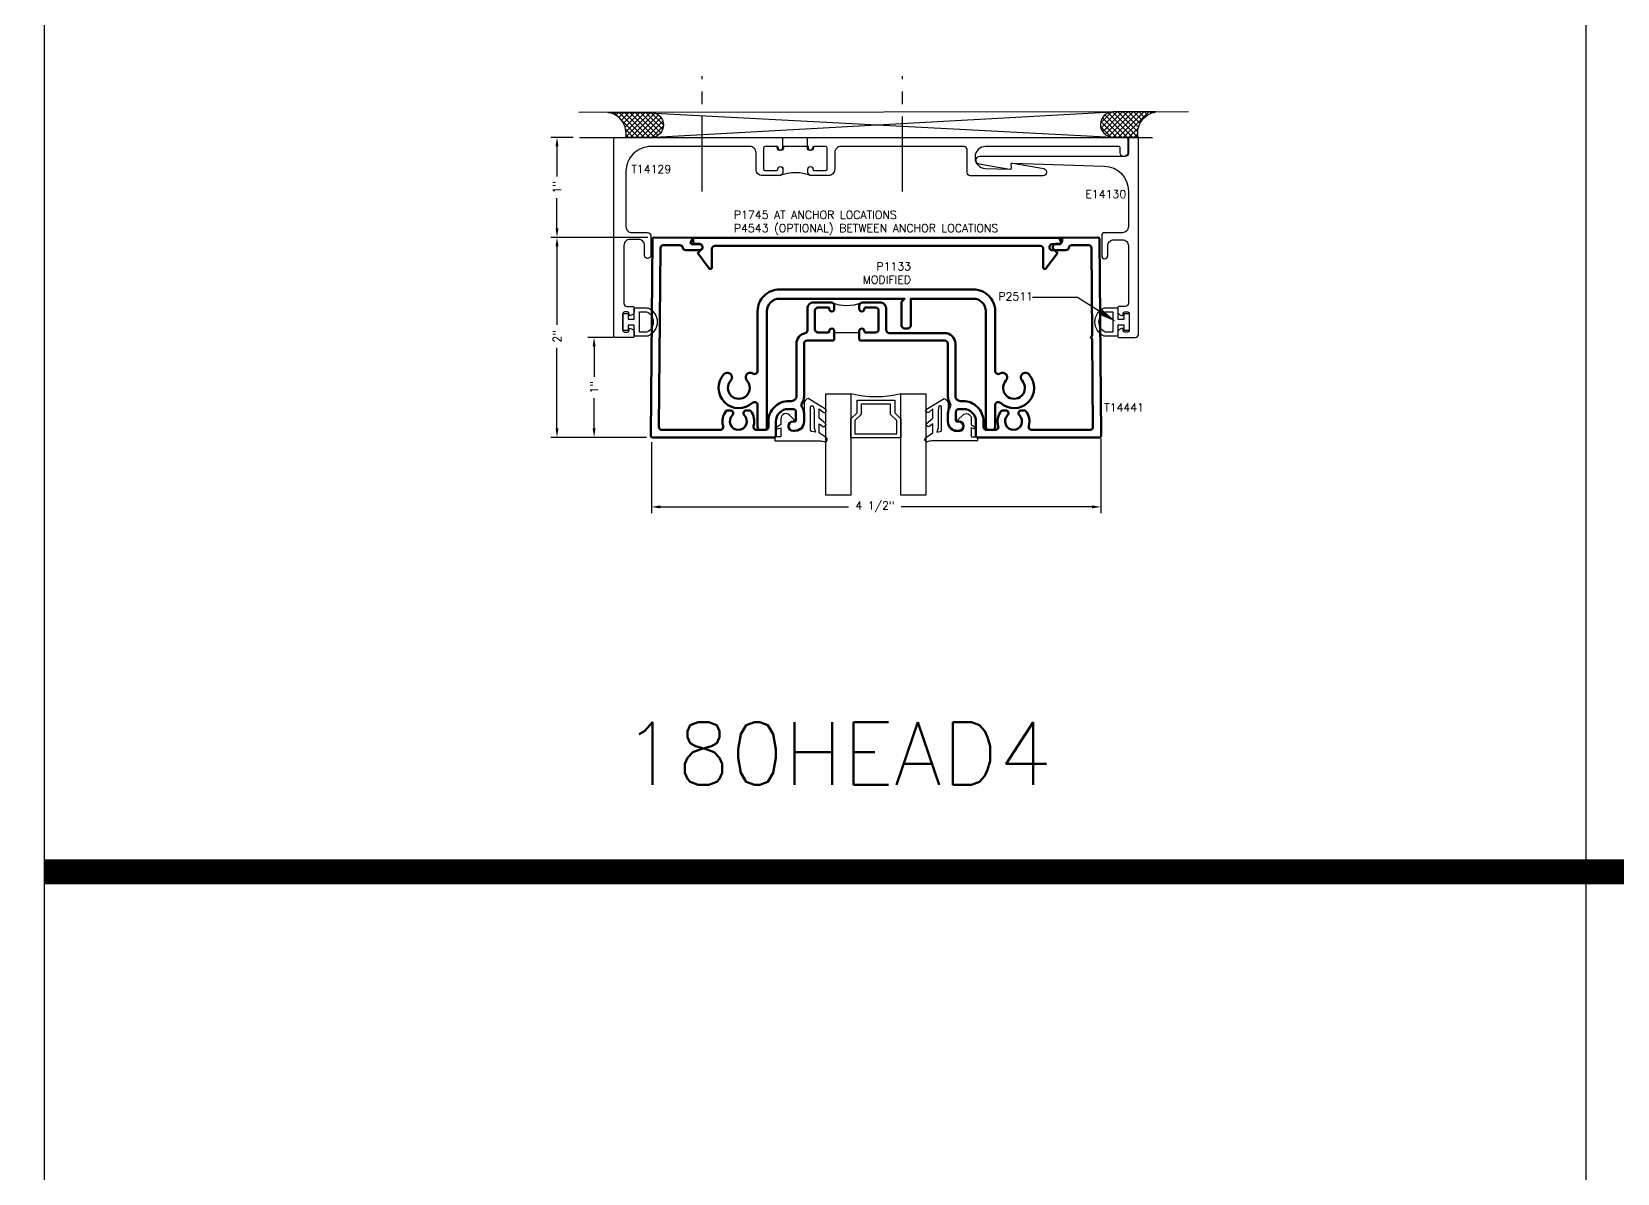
# Model space of a CAD drawing. Extents: x 0 to 139, y -15 to 75.
# Drawn here: x 0.12 to 15.97, y 41.87 to 53.28 of the extents above; entities that cross this region are included whole.
import ezdxf
from ezdxf import colors
from ezdxf.entities.mleader import LeaderData, LeaderLine
from ezdxf.math import Vec2, Vec3

# ---------------------------------------------------------------- set-up
doc = ezdxf.new("R2010")
doc.units = 0
doc.header["$MEASUREMENT"] = 0
doc.header["$PDMODE"] = 3
doc.linetypes.add('CENTER2', pattern=[1.125, 0.75, -0.125, 0.125, -0.125])
doc.layers.get('DEFPOINTS').update_dxf_attribs({"linetype": 'CONTINUOUS'})
for name, color, linetype in [('R-ANNO-DIMS', 3, 'CONTINUOUS'), ('R-ANNO-TEXT', 6, 'CONTINUOUS'), ('R-Det1', 4, 'CONTINUOUS'), ('R-Det2', 2, 'CONTINUOUS'), ('R-DET3', 5, 'CONTINUOUS'), ('R-OTLN', 1, 'CONTINUOUS'), ('R-PAT1', 5, 'CONTINUOUS'), ('TITLE', 7, 'CONTINUOUS')]:
    doc.layers.add(name, color=color, linetype=linetype)
doc.styles.get("Standard").update_dxf_attribs({"font": 'simplex'})
doc.dimstyles.new('1X', dxfattribs={"dimtxt": 0.08, "dimasz": 0.09, "dimexe": 0.0625, "dimexo": 0.0625, "dimgap": 0.062, "dimtad": 0, "dimdec": 5, "dimzin": 4, "dimdsep": 46, "dimlunit": 5, "dimtxsty": 'Standard', "dimcen": 0, "dimclrd": 256, "dimclre": 256, "dimclrt": 256, "dimadec": 0, "dimazin": 1, "dimtfac": 1, "dimtdec": 5, "dimtofl": 0, "dimtmove": 0, "dimatfit": 3, "dimfxl": 0, "dimfrac": 2, "dimtolj": 1, "dimtzin": 4, "dimarcsym": 0})

# ---------------------------------------------------------------- blocks, each defined once
blk = doc.blocks.new('*D165')
at = {"layer": 'DEFPOINTS', "color": 0}
for p in [(6.318, 49.239), (10.811, 49.275), (10.811, 48.529)]:
    blk.add_point(p, dxfattribs=at)
at = {"layer": 'R-ANNO-DIMS', "lineweight": -2}
for p, q in [((6.318, 49.176), (6.318, 48.467)), ((10.811, 49.212), (10.811, 48.467)), ((6.408, 48.529), (8.29, 48.529)), ((10.721, 48.529), (8.814, 48.529))]:
    blk.add_line(p, q, dxfattribs=at)
at = {"layer": 'R-ANNO-DIMS'}
for points in [[(6.408, 48.544), (6.408, 48.514), (6.318, 48.529)], [(10.721, 48.544), (10.721, 48.514), (10.811, 48.529)]]:
    blk.add_solid(points, dxfattribs=at)
at = {"layer": 'R-ANNO-DIMS', "insert": (8.552, 48.529), "char_height": 0.08, "attachment_point": 5}
blk.add_mtext('\\A1;4 1/2"', dxfattribs=at)
blk = doc.blocks.new('*D166')
at = {"layer": 'DEFPOINTS', "color": 0}
for p in [(5.375, 51.223), (6.345, 51.223), (6.333, 49.224)]:
    blk.add_point(p, dxfattribs=at)
at = {"layer": 'R-ANNO-DIMS', "lineweight": -2}
for p, q in [((6.282, 51.223), (5.313, 51.223)), ((5.375, 51.133), (5.375, 50.349)), ((5.375, 49.314), (5.375, 50.119)), ((6.27, 49.224), (5.313, 49.224))]:
    blk.add_line(p, q, dxfattribs=at)
at = {"layer": 'R-ANNO-DIMS'}
for points in [[(5.36, 51.133), (5.39, 51.133), (5.375, 51.223)], [(5.36, 49.314), (5.39, 49.314), (5.375, 49.224)]]:
    blk.add_solid(points, dxfattribs=at)
at = {"layer": 'R-ANNO-DIMS', "insert": (5.375, 50.234), "char_height": 0.08, "attachment_point": 5, "rotation": 90}
blk.add_mtext('\\A1;2"', dxfattribs=at)
blk = doc.blocks.new('*D167')
at = {"layer": 'DEFPOINTS', "color": 0}
for p in [(6.001, 50.224), (5.746, 49.224), (6.333, 49.224)]:
    blk.add_point(p, dxfattribs=at)
at = {"layer": 'R-ANNO-DIMS', "lineweight": -2}
for p, q in [((5.939, 50.224), (5.684, 50.224)), ((5.746, 50.134), (5.746, 49.831)), ((5.746, 49.314), (5.746, 49.616)), ((6.27, 49.224), (5.684, 49.224))]:
    blk.add_line(p, q, dxfattribs=at)
at = {"layer": 'R-ANNO-DIMS'}
for points in [[(5.731, 50.134), (5.761, 50.134), (5.746, 50.224)], [(5.731, 49.314), (5.761, 49.314), (5.746, 49.224)]]:
    blk.add_solid(points, dxfattribs=at)
at = {"layer": 'R-ANNO-DIMS', "insert": (5.746, 49.724), "char_height": 0.08, "attachment_point": 5, "rotation": 90}
blk.add_mtext('\\A1;1"', dxfattribs=at)
blk = doc.blocks.new('*D168')
at = {"layer": 'DEFPOINTS', "color": 0}
for p in [(5.375, 52.223), (5.6, 52.223), (6.345, 51.223)]:
    blk.add_point(p, dxfattribs=at)
at = {"layer": 'R-ANNO-DIMS', "lineweight": -2}
for p, q in [((5.537, 52.223), (5.313, 52.223)), ((5.375, 52.133), (5.375, 51.831)), ((5.375, 51.313), (5.375, 51.616)), ((6.282, 51.223), (5.313, 51.223))]:
    blk.add_line(p, q, dxfattribs=at)
at = {"layer": 'R-ANNO-DIMS'}
for points in [[(5.36, 52.133), (5.39, 52.133), (5.375, 52.223)], [(5.36, 51.313), (5.39, 51.313), (5.375, 51.223)]]:
    blk.add_solid(points, dxfattribs=at)
at = {"layer": 'R-ANNO-DIMS', "insert": (5.375, 51.723), "char_height": 0.08, "attachment_point": 5, "rotation": 90}
blk.add_mtext('\\A1;1"', dxfattribs=at)
blk = doc.blocks.new('P2728 gasket')
at = {"layer": 'R-Det2'}
blk.add_lwpolyline([(86.461, 33.362), (86.567, 33.537, 0.301952), (86.52, 33.577), (86.32, 33.577, -0.414214), (86.24, 33.657), (86.24, 33.695, -0.388879), (86.276, 33.735), (86.292, 33.736, -0.440011), (86.336, 33.696), (86.336, 33.682, 0.668179), (86.353, 33.675), (86.401, 33.724, 0.668179), (86.366, 33.809), (86.307, 33.809), (86.279, 33.849, 0.836323), (86.264, 33.842), (86.273, 33.809), (86.189, 33.809, -0.414214), (86.183, 33.815), (86.183, 33.865, 0.414214), (86.177, 33.871), (86.149, 33.871, 0.414214), (86.143, 33.865), (86.143, 33.427, -0.083245), (86.135, 33.378), (86.135, 33.378)], format="xyb", dxfattribs=at)
at = {"layer": 'R-Det2', "lineweight": 25}
blk.add_lwpolyline([(86.235, 33.499, -0.372312), (86.249, 33.512), (86.48, 33.512, -0.668179), (86.49, 33.486), (86.448, 33.478), (86.274, 33.478), (86.23, 33.465)], format="xyb", close=True, dxfattribs=at)
at = {"layer": 'R-Det2'}
for points in [[(86.174, 33.352), (86.223, 33.426), (86.314, 33.426), (86.283, 33.384)], [(86.313, 33.359), (86.371, 33.426), (86.462, 33.426), (86.431, 33.388)]]:
    blk.add_lwpolyline(points, dxfattribs=at)
at = {"layer": 'R-Det2', "ltscale": 0.1}
for centre, radius, start, end in [((86.157, 33.369), 0.0237, 157.7655, 314.5007), ((86.313, 33.388), 0.0297, 188.4603, 270), ((86.446, 33.375), 0.0199, 139.7022, 319.7022)]:
    blk.add_arc(centre, radius, start, end, dxfattribs=at)

msp = doc.modelspace()

# ---------------------------------------------------------------- hatches: boundary and pattern name
at = {"layer": 'R-PAT1'}
h = msp.add_hatch(dxfattribs=at)
h.set_pattern_fill('ANSI37', color=256, scale=0.3, style=0)
h.set_pattern_definition([(45, (4.004256, 46.13908), (-0.0265165, 0.0265165), []), (135, (4.004256, 46.13908), (-0.0265165, -0.0265165), [])])
edge = h.paths.add_edge_path()
edge.add_line((5.8846607, 52.4732967), (6.3133041, 52.4732966))
edge.add_arc((6.3133041, 52.3475209), 0.1257757, -87.46272372, 89.9999926, ccw=False)
edge.add_line((6.3188721, 52.2218685), (6.0626816, 52.2234335))
edge.add_arc((5.8521838, 52.2618085), 0.2139673, 349.66809908, 441.2696477)
h = msp.add_hatch(dxfattribs=at)
h.set_pattern_fill('ANSI37', color=256, scale=0.3, style=0)
h.set_pattern_definition([(45, (4.639293, 46.14408), (-0.0265165, 0.0265165), []), (135, (4.639293, 46.14408), (-0.0265165, -0.0265165), [])])
edge = h.paths.add_edge_path()
edge.add_line((11.3607391, 52.4782967), (10.9320957, 52.4782966))
edge.add_arc((10.9320958, 52.3525209), 0.1257757, 90.0000074, 267.46272372)
edge.add_line((10.9265277, 52.2268685), (11.1827182, 52.2284335))
edge.add_arc((11.393216, 52.2668085), 0.2139673, 98.7303523, 190.33190092, ccw=False)

# ---------------------------------------------------------------- linework, layer by layer
at = {"layer": 'R-Det1', "color": 5}
msp.add_line((11.6849087, 52.4782967), (5.5938722, 52.4732967), dxfattribs=at)
at = {"layer": 'R-Det1'}
for points in [[(7.6274207, 52.1172642, -0.4120056355), (7.6024207, 52.0922642, -0.408), (7.5774207, 52.1172642, 0.4133333333), (7.5624207, 52.1322642), (7.4544207, 52.1322642, 0.4133333333), (7.4394207, 52.1172642), (7.4394207, 51.9072642, 0.4133333333), (7.4544207, 51.8922642), (7.5674207, 51.8922642, 0.4133333333), (7.5824207, 51.9072642, -0.4120056355), (7.6074207, 51.9322642, -0.416), (7.6324207, 51.9072642), (7.6324207, 51.8732642, -0.4142135624), (7.6014207, 51.8422642), (7.4264207, 51.8422642, -0.4142135624), (7.3644207, 51.9042642), (7.3644207, 52.0702642, 0.4142135624), (7.3024207, 52.1322642), (6.834577, 52.1322642), (6.824577, 52.1422642), (6.814577, 52.1322642), (6.3141162, 52.1322642, 0.4142135624), (6.0641162, 51.8822642), (6.0641162, 51.3323396, 0.4142135624), (6.1241162, 51.2723396), (6.2801807, 51.2723396, -0.4142135624), (6.3111807, 51.2413396), (6.3111807, 51.0423396, -1), (6.2511807, 51.0423396), (6.2511807, 51.1423396, 0.4142135624), (6.1911807, 51.2023396), (6.1041162, 51.2023396, 0.4142135624), (6.0441162, 51.1423396), (6.0441162, 50.5642642, 0.4142135624), (6.0751162, 50.5332642), (6.1326807, 50.5332642, -0.4142135624), (6.1476807, 50.5182642), (6.1476807, 50.4808638, -0.2679491924), (6.1321807, 50.454017), (6.1106807, 50.441604, -0.5773502692), (6.0956807, 50.4502642), (6.0956807, 50.4637358, 0.4142135624), (6.0806807, 50.4787358), (6.0486807, 50.4787358, 0.4144013269), (6.0336807, 50.4637261), (6.0336807, 50.2918023, 0.4144013269), (6.0486807, 50.2767927), (6.0806807, 50.2767927, 0.4142135624), (6.0956807, 50.2917927), (6.0956807, 50.3052642, -0.5773502692), (6.1106807, 50.3139245), (6.1321807, 50.3015114, -0.2679491924), (6.1476807, 50.2746646), (6.1476807, 50.2372642, -0.4142135624), (6.1326807, 50.2222642), (5.9591162, 50.2222642, -0.4142135624), (5.9441162, 50.2372642), (5.9441162, 52.2072642, -0.4142135624), (5.9591162, 52.2222642), (7.6174207, 52.2222642), (7.6274207, 52.2122642)], [(7.8774207, 52.2122642), (7.8874207, 52.2222642), (11.0641527, 52.2222642, -0.4142135624), (11.0791527, 52.2072642), (11.0791527, 52.0688417, -0.413516093), (11.0421527, 52.0318417), (11.0411527, 52.0318417, -0.4108108108), (11.0041527, 52.0688417), (11.0041527, 52.1172642, 0.4142135624), (10.9891527, 52.1322642), (9.6569539, 52.1322642, 0.4142135624), (9.5539539, 52.0292642), (9.5539539, 52.0162413, 0.4045479195), (9.6535439, 51.9132977), (9.9014066, 51.9050873, 0.460462726), (9.9167914, 51.9219071), (9.9132594, 51.9506727, -0.5046994814), (9.9307833, 51.9672674), (10.239278, 51.9122038, -0.9153666467), (10.2329523, 51.8407639), (9.5049539, 51.8407639, -0.4142135624), (9.4739539, 51.8717639), (9.4739539, 52.1012642, 0.4142135624), (9.4429539, 52.1322642), (8.8346873, 52.1322642), (8.8246873, 52.1422642), (8.8146873, 52.1322642), (8.2124207, 52.1322642, 0.4142135624), (8.1504207, 52.0702642), (8.1504207, 51.9042642, -0.4142135624), (8.0884207, 51.8422642), (7.9134207, 51.8422642, -0.4129032258), (7.8824207, 51.8732642), (7.8824207, 51.9072642, -0.4120056355), (7.9074207, 51.9322642, -0.416), (7.9324207, 51.9072642, 0.4133333333), (7.9474207, 51.8922642), (8.0604207, 51.8922642, 0.4133333333), (8.0754207, 51.9072642), (8.0754207, 52.1172642, 0.4133333333), (8.0604207, 52.1322642), (7.9424207, 52.1322642, 0.4133333333), (7.9274207, 52.1172642, -0.4120056355), (7.9024207, 52.0922642, -0.408), (7.8774207, 52.1172642)], [(9.5906282, 51.9604018), (9.8992675, 51.9053124, 0.5046994814), (9.9167914, 51.9219071), (9.9132594, 51.9506727, -0.460462726), (9.9286442, 51.9674926), (10.8444294, 51.9371571, -0.4045479195), (11.0861527, 51.6872941), (11.0861527, 51.330885, -0.4142135624), (11.0261527, 51.270885), (10.8500881, 51.270885, 0.4142135624), (10.8190881, 51.239885), (10.8190881, 51.040885, 1), (10.8790881, 51.040885), (10.8790881, 51.140885, -0.4142135624), (10.9390881, 51.200885), (11.0261527, 51.200885, -0.4142135624), (11.0861527, 51.140885), (11.0861527, 50.5642642, -0.4142135624), (11.0551527, 50.5332642), (10.9953365, 50.5332642, 0.4142135624), (10.9803365, 50.5182642), (10.9803365, 50.4808638, 0.2679491924), (10.9958365, 50.454017), (11.0173365, 50.441604, 0.5773502692), (11.0323365, 50.4502642), (11.0323365, 50.4637358, -0.4142135624), (11.0473365, 50.4787358), (11.0793365, 50.4787358, -0.4144013269), (11.0943365, 50.4637261), (11.0943365, 50.2918023, -0.4144013269), (11.0793365, 50.2767927), (11.0473365, 50.2767927, -0.4142135624), (11.0323365, 50.2917927), (11.0323365, 50.3052642, 0.5773502692), (11.0173365, 50.3139245), (10.9958365, 50.3015114, 0.2679491924), (10.9803365, 50.2746646), (10.9803365, 50.2372642, 0.4142135624), (10.9953365, 50.2222642), (11.1551527, 50.2222642, 0.4142135624), (11.1861527, 50.2532642), (11.1861527, 52.2222642), (11.0861527, 52.2222642), (11.0861527, 52.0628417, -0.4142135624), (11.0551527, 52.0318417), (9.5969539, 52.0318417, 0.9153666467)]]:
    msp.add_lwpolyline(points, format="xyb", close=True, dxfattribs=at)
at = {"layer": 'R-Det1', "lineweight": 50}
msp.add_lwpolyline([(8.5791702, 51.1396617), (10.2041703, 51.1396617, -0.4142135624), (10.2351703, 51.1086617), (10.2351703, 50.9226617, 0.722145632), (10.2622033, 50.9137056), (10.3761703, 51.0668202), (10.3382493, 51.1047415, -0.6681846236), (10.3601693, 51.1576617), (10.3921703, 51.1576617, 0.4142164072), (10.4231703, 51.1886616), (10.4231703, 51.2196618), (8.5791702, 51.2196618), (6.7351702, 51.2196618), (6.7351702, 51.1886616, 0.4142164072), (6.7661702, 51.1576617), (6.7981712, 51.1576617, -0.6681846236), (6.8200912, 51.1047415), (6.7821702, 51.0668202), (6.8961372, 50.9137056, 0.722145632), (6.9231702, 50.9226617), (6.9231702, 51.1086617, -0.4142135624), (6.9541702, 51.1396617)], format="xyb", close=True, dxfattribs=at)
at = {"layer": 'R-Det2'}
for points in [[(6.2826786, 50.2372261), (6.1476807, 50.2372261), (6.1476807, 50.3477261), (6.0856807, 50.3477261), (6.0856807, 50.2917261), (6.0336807, 50.2917261), (6.0336807, 50.4637261), (6.0856807, 50.4637261), (6.0856807, 50.4077261), (6.1476807, 50.4077261), (6.1476807, 50.5182261), (6.2826786, 50.5182261, -0.6690544855)], [(6.2709308, 50.4802261, -0.643902439), (6.2709308, 50.2752261), (6.1979308, 50.2752261), (6.1979308, 50.4802261)], [(10.8453387, 50.5182261), (10.9803365, 50.5182261), (10.9803365, 50.4077261), (11.0423365, 50.4077261), (11.0423365, 50.4637261), (11.0943365, 50.4637261), (11.0943365, 50.2917261), (11.0423365, 50.2917261), (11.0423365, 50.3477261), (10.9803365, 50.3477261), (10.9803365, 50.2372261), (10.8453387, 50.2372261, -0.6690544855)], [(10.8570864, 50.2752261, -0.643902439), (10.8570864, 50.4802261), (10.9300864, 50.4802261), (10.9300864, 50.2752261)]]:
    msp.add_lwpolyline(points, format="xyb", close=True, dxfattribs=at)
msp.add_lwpolyline([(8.8118458, 49.6587702), (9.0618458, 49.6587701), (9.0618458, 48.6446864), (8.8118458, 48.6446864), (8.8118458, 49.2207701), (8.3118458, 49.2207701), (8.3118458, 48.6446864), (8.0618458, 48.6446864), (8.0618458, 49.6587701), (8.3118458, 49.6587701), (8.3118458, 49.2207701), (8.3118458, 49.4087701), (8.3738458, 49.4707701), (8.3738458, 49.5957701), (8.7498458, 49.5957701), (8.7498458, 49.4707701), (8.8118458, 49.4087701), (8.8118458, 49.2207701), (8.8118458, 49.6587701, -0.1233101835), (8.3118458, 49.6587701, 0.8755579354)], format="xyb", dxfattribs=at)
msp.add_lwpolyline([(8.7718458, 49.2607701), (8.7718458, 49.3922016), (8.7098458, 49.4542016), (8.7098458, 49.5557701), (8.4138458, 49.5557701), (8.4138458, 49.4542016), (8.3518458, 49.3922016), (8.3518458, 49.2607701), (8.7718458, 49.2607701)], dxfattribs=at)
at = {"layer": 'R-DET3', "linetype": 'CENTER2'}
for p, q in [((6.8272992, 51.6810027), (6.8272992, 52.8360794)), ((8.8274095, 51.6810027), (8.8274095, 52.8360794))]:
    msp.add_line(p, q, dxfattribs=at)
at = {"layer": 'R-DET3'}
for p, q in [((10.9247491, 52.475046), (6.2897125, 52.220046)), ((6.2897125, 52.470046), (10.9247491, 52.225046)), ((5.599943, 52.2234335), (11.3275329, 52.2234335))]:
    msp.add_line(p, q, dxfattribs=at)
at = {"layer": 'R-DET3', "lineweight": 50}
msp.add_lwpolyline([(8.8175395, 50.5795624), (8.8175395, 50.3431089, 0.4142135624), (8.8485395, 50.3121089), (8.8795395, 50.3121089, 0.4142135624), (8.9105395, 50.3431089), (8.9105395, 50.6105624), (9.536537, 50.6105624, -0.4142135624), (9.661537, 50.4855624), (9.661537, 49.3295624, 0.4142135624), (9.692537, 49.2985624), (9.723537, 49.2985624, 0.4142135624), (9.754537, 49.3295624), (9.754537, 49.5463997, -0.6516590583), (9.8064254, 49.5693055, 0.956981471), (10.0912279, 49.8552922, 0.5062303828), (10.0167294, 49.8470673, 0.3278181232), (10.0227712, 49.7923424, -2.2780811719), (9.8623029, 49.7923424, 0.3278181232), (9.8683447, 49.8470673, 0.4311315419), (9.802552, 49.862687, -0.5966495988), (9.754537, 49.8886001), (9.754537, 50.4855624, 0.4142135624), (9.536537, 50.7035624), (8.5675395, 50.7035624), (7.598542, 50.7035624, 0.4142135624), (7.380542, 50.4855624), (7.380542, 49.8886001, -0.5966495988), (7.332527, 49.862687, 0.4311315419), (7.2667344, 49.8470673, 0.3278181232), (7.2727762, 49.7923424, -2.2780811719), (7.1123079, 49.7923424, 0.3278181232), (7.1183497, 49.8470673, 0.5062303828), (7.0438512, 49.8552922, 0.956981471), (7.3286536, 49.5693055, -0.6516590583), (7.380542, 49.5463997), (7.380542, 49.3295624, 0.4142135624), (7.411542, 49.2985624), (7.442542, 49.2985624, 0.4142135624), (7.473542, 49.3295624), (7.473542, 50.4855624, -0.4142135624), (7.598542, 50.6105624), (8.2245395, 50.6105624), (8.5675395, 50.6105624), (8.8485395, 50.6105624)], format="xyb", close=True, dxfattribs=at)
at = {"layer": 'R-OTLN', "lineweight": 50}
for points in [[(8.1465591, 50.272599), (8.1465591, 50.287599, 0.4142135624), (8.1215591, 50.312599, 0.4142135624), (8.0965591, 50.287599, -0.4142135624), (8.0815591, 50.272599), (7.9845591, 50.272599, -0.4142135624), (7.9535591, 50.303599), (7.9535591, 50.491599, -0.4142135624), (7.9845591, 50.522599), (8.0815591, 50.522599, -0.4142135624), (8.0965591, 50.507599, 0.4142135624), (8.1215591, 50.482599, 0.4142135624), (8.1465591, 50.507599), (8.1465591, 50.541599, 0.4142135624), (8.1155591, 50.572599), (7.9405591, 50.572599, 0.4142135624), (7.8785591, 50.510599), (7.8785591, 50.2958894, -0.3569974072), (7.853694, 50.2655025, 0.3569974072), (7.7686716, 50.161599), (7.7686716, 49.637599, -0.4142135624), (7.7186716, 49.587599), (7.6926716, 49.587599, 0.4142135624), (7.4876716, 49.382599), (7.4876716, 49.329599, -0.4142135624), (7.4566716, 49.298599), (7.3700592, 49.298599, -0.5028435991), (7.3403793, 49.3385491, 0.2556484292), (7.3088102, 49.4883568, 0.2190376255), (7.2974179, 49.493599), (7.2670833, 49.493599, 0.6705407069), (7.247031, 49.4447381, -2.4366677679), (7.1283122, 49.4447381, 0.6705407069), (7.1082598, 49.493599), (7.0779253, 49.493599, 0.2190376255), (7.0665329, 49.4883568, 0.2556484292), (7.0349638, 49.3385491, -0.5028435991), (7.0052839, 49.298599), (6.4245477, 49.298599, -0.4167284122), (6.3935489, 49.3298649), (6.4088793, 51.116882, -0.4142058065), (6.4401433, 51.1476149), (6.6028993, 51.146223, -0.3582490687), (6.6330982, 51.1209638, 0.3582490687), (6.6632971, 51.0957046), (6.7976665, 51.0945555, 1.000029034), (6.7981987, 51.1565532), (6.724809, 51.1571808, -0.5773500035), (6.7120115, 51.1797911), (6.7287091, 51.2081493, 0.5773500035), (6.7218838, 51.2202081), (6.344754, 51.2234335, 0.4142058065), (6.3296629, 51.2085624), (6.3127638, 49.2386906, 0.4160038791), (6.3277635, 49.223599), (7.5476716, 49.223599, 0.4142135624), (7.5626716, 49.238599), (7.5626716, 49.382599, -0.4142135624), (7.6876716, 49.507599), (7.7326716, 49.507599, -0.4142135624), (7.7636716, 49.476599), (7.7636716, 49.397599, -0.4142135624), (7.7486716, 49.382599), (7.7341706, 49.382599, 1), (7.7341706, 49.289599), (7.7502393, 49.289599, 0.415572152), (7.8436716, 49.3825989), (7.8436716, 49.462599, 0.1450639488), (7.8234865, 49.530708, -0.2963644577), (7.8234865, 49.56449, 0.1450639488), (7.8436716, 49.632599), (7.8436716, 50.161599, -0.4142135624), (7.8746716, 50.192599), (8.1365591, 50.192599), (8.1465591, 50.202599)], [(8.3965591, 50.202599), (8.4065591, 50.192599), (9.2506716, 50.192599, -0.4142135624), (9.2816716, 50.161599), (9.2816716, 49.632599, 0.1450639488), (9.3018567, 49.56449, -0.2963644577), (9.3018567, 49.530708, 0.1450639488), (9.2816716, 49.462599), (9.2816716, 49.382599, 0.4155724693), (9.3751039, 49.289599), (9.3911726, 49.289599, 1), (9.3911726, 49.382599), (9.3766716, 49.382599, -0.4142135624), (9.3616716, 49.397599), (9.3616716, 49.476599, -0.4142135624), (9.3926716, 49.507599), (9.4376716, 49.507599, -0.4142135624), (9.5626716, 49.382599), (9.5626716, 49.238599, 0.4142135624), (9.5776716, 49.223599), (10.7975797, 49.223599, 0.4160038791), (10.8125794, 49.2386906), (10.7956802, 51.2085624, 0.4142058065), (10.7805892, 51.2234335), (10.4034593, 51.2202081, 0.5773500035), (10.396634, 51.2081493), (10.4133316, 51.1797911, -0.5773500035), (10.4005341, 51.1571808), (10.3271445, 51.1565532, 1.000029034), (10.3276766, 51.0945555), (10.4610461, 51.0956961, 0.3582490687), (10.491245, 51.1209553, -0.3582490687), (10.5214439, 51.1462144), (10.6851998, 51.1476149, -0.4142058065), (10.7164638, 51.116882), (10.7240014, 50.2382464), (10.7089999, 50.2232449), (10.7242614, 50.2079398), (10.7317943, 49.3298649, -0.4167284122), (10.7007954, 49.298599), (10.1200592, 49.298599, -0.5028435991), (10.0903793, 49.3385491, 0.2556484292), (10.0588102, 49.4883568, 0.2190376255), (10.0474179, 49.493599), (10.0170833, 49.493599, 0.6705407069), (9.997031, 49.4447381, -2.4366677679), (9.8783122, 49.4447381, 0.6705407069), (9.8582598, 49.493599), (9.8279253, 49.493599, 0.2190376255), (9.8165329, 49.4883568, 0.2556484292), (9.7849638, 49.3385491, -0.5028435991), (9.7552839, 49.298599), (9.6686716, 49.298599, -0.4142135624), (9.6376716, 49.329599), (9.6376716, 49.382599, 0.4142135624), (9.4326716, 49.587599), (9.4066716, 49.587599, -0.4142135624), (9.3566716, 49.637599), (9.3566716, 50.161599, 0.4142135624), (9.2506716, 50.267599), (8.6958091, 50.267599, -0.4142135624), (8.6645591, 50.298849), (8.6645591, 50.510599, 0.4142135624), (8.6025591, 50.572599), (8.4275591, 50.572599, 0.4142135624), (8.3965591, 50.541599), (8.3965591, 50.507599, 0.4142135624), (8.4215591, 50.482599, 0.4142135624), (8.4465591, 50.507599, -0.4142135624), (8.4615591, 50.522599), (8.5585591, 50.522599, -0.4142135624), (8.5895591, 50.491599), (8.5895591, 50.303599, -0.4142135624), (8.5585591, 50.272599), (8.4615591, 50.272599, -0.4142135624), (8.4465591, 50.287599, 0.4142135624), (8.4215591, 50.312599, 0.4142135624), (8.3965591, 50.287599), (8.3965591, 50.272599)]]:
    msp.add_lwpolyline(points, format="xyb", close=True, dxfattribs=at)
at = {"layer": 'R-PAT1'}
for points in [[(5.8846607, 52.4732967), (6.3133041, 52.4732966, -0.9780995873), (6.3188721, 52.2218685), (6.0626816, 52.2234335, 0.4224245011), (5.8846607, 52.4732967, 1.1845073301)], [(11.3607391, 52.4782967), (10.9320957, 52.4782966, 0.9780995873), (10.9265277, 52.2268685), (11.1827182, 52.2284335, -0.4224245011), (11.3607391, 52.4782967, -1.1845073301)]]:
    msp.add_lwpolyline(points, format="xyb", dxfattribs=at)
for points in [[(7.9474207, 51.8922642), (8.0604207, 51.8922642, 0.4133333333), (8.0754207, 51.9072642), (8.0754207, 52.1172642, 0.4133333333), (8.0604207, 52.1322642), (7.9524207, 52.1322642, 0.4142135624), (7.9374207, 52.1172642, -0.4142135624), (7.9124207, 52.0922642, -0.4142135624), (7.8874207, 52.1172642), (7.8874207, 52.1322642), (7.6374207, 52.1322642), (7.6374207, 52.1172642, -0.4142135624), (7.6124207, 52.0922642, -0.4142135624), (7.5874207, 52.1172642, 0.4142135624), (7.5724207, 52.1322642), (7.4544207, 52.1322642, 0.4133333333), (7.4394207, 52.1172642), (7.4394207, 51.9072642, 0.4133333333), (7.4544207, 51.8922642), (7.5674207, 51.8922642, 0.3998252454), (7.5824207, 51.9072642, -0.416), (7.6074207, 51.9322642, -0.4120056355), (7.6324207, 51.9072642), (7.6324207, 51.8732642, -0.4189573619), (7.6014207, 51.8422642, -0.2005964575), (7.9134207, 51.8422642, -0.4142135624), (7.8824207, 51.8732642), (7.8824207, 51.9072642, -0.4177812579), (7.9074207, 51.9322642, -0.4214969881), (7.9324207, 51.9072642, 0.4207075019)], [(8.0808292, 50.5214372), (7.9838292, 50.5214372, 0.4142135624), (7.9528292, 50.4904372), (7.9535591, 50.303599, 0.4142135624), (7.9845591, 50.272599), (8.0815591, 50.272599, 0.4142135624), (8.0965591, 50.287599, -0.4142135624), (8.1215591, 50.312599, -0.4142135624), (8.1465591, 50.287599), (8.1465591, 50.272599), (8.3965591, 50.272599), (8.3965591, 50.287599, -0.4142135624), (8.4215591, 50.312599, -0.4142135624), (8.4465591, 50.287599, 0.4142135624), (8.4615591, 50.272599), (8.5585591, 50.272599, 0.4142135624), (8.5895591, 50.303599), (8.5888292, 50.4904372, 0.4142135624), (8.5578292, 50.5214372), (8.4608292, 50.5214372, 0.4142135624), (8.4458292, 50.5064372, -0.4142135624), (8.4208292, 50.4814372, -0.4142135624), (8.3958292, 50.5064372), (8.3958292, 50.5404372, -0.3026074371), (8.4148885, 50.5690452, -0.2003205128), (8.1267699, 50.5690452, -0.3026074371), (8.1458292, 50.5404372), (8.1458292, 50.5064372, -0.4142135624), (8.1208292, 50.4814372, -0.4142135624), (8.0958292, 50.5064372, 0.4142135624)]]:
    msp.add_lwpolyline(points, format="xyb", close=True, dxfattribs=at)
at = {"layer": 'TITLE'}
for p, q in [((15.6564445, 74.8789502), (15.6564445, -0.1210498)), ((0.25, 69.8789502), (0.25, -0.1210498))]:
    msp.add_line(p, q, dxfattribs=at)
at = {"layer": 'TITLE', "const_width": 0.25}
msp.add_lwpolyline([(0.25, 44.8789502), (138.9080005, 44.8789502)], dxfattribs=at)

# ---------------------------------------------------------------- block references
at = {"layer": 'R-Det2', "rotation": 89.99999999999999}
msp.add_blockref('P2728 gasket', (41.4220386, -36.953754), dxfattribs=at)
at = {"layer": 'R-Det2', "xscale": -1, "rotation": 270}
msp.add_blockref('P2728 gasket', (-24.2932925, -36.953754), dxfattribs=at)

# ---------------------------------------------------------------- texts
at = {"layer": 'R-ANNO-TEXT', "char_height": 0.08}
for s, insert, attachment_point in [('\\A1;T14129', (6.1186045, 51.9062549), 4), ('\\A1;E14130', (10.6556868, 51.6568934), 4), ('P1745 AT ANCHOR LOCATIONS\\PP4543 (OPTIONAL) BETWEEN ANCHOR LOCATIONS ', (7.1425867, 51.3694829), 4), ('P1133\\PMODIFIED', (8.9134251, 50.8674519), 6), ('\\A1;P2511', (9.7863093, 50.633027), 4), ('\\A1;T14441', (10.8442192, 49.5238819), 4)]:
    msp.add_mtext(s, dxfattribs=dict(at, insert=insert, attachment_point=attachment_point))
at = {"layer": 'TITLE'}
msp.add_text('180HEAD4', height=0.625, dxfattribs=at).set_placement((6.0351328, 45.7507415))

# ---------------------------------------------------------------- dimensions: what is measured, and where the dimension line sits
at = {"layer": 'R-ANNO-DIMS'}
for base, p1, p2, picture, middle in [((5.3754579, 52.2234335), (6.344754, 51.2234335), (5.599943, 52.2234335), '*D168', (5.3754579, 51.7234335)), ((5.7460619, 49.2235624), (6.001004, 50.2236057), (6.3326289, 49.2235624), '*D167', (5.7460619, 49.7235841))]:
    dim = msp.add_linear_dim(base=base, p1=p1, p2=p2, angle=90, dimstyle='1X', override={"dimpost": '"'}, dxfattribs=at)
    dim.commit()
    dim.dimension.update_dxf_attribs({"geometry": picture, "text_midpoint": middle})
dim = msp.add_linear_dim(base=(5.3754579, 51.2234335), p1=(6.3326289, 49.2235624), p2=(6.344754, 51.2234335), angle=90, dimstyle='1X', override={"dimpost": '"'}, dxfattribs=at)
dim.commit()
dim.dimension.update_dxf_attribs({"geometry": '*D166', "text_midpoint": (5.3754579, 50.2341428), "dimtype": 160})
dim = msp.add_linear_dim(base=(10.8113992, 48.5292919), p1=(6.3176292, 49.2386541), p2=(10.8113992, 49.2749807), dimstyle='1X', override={"dimpost": '"'}, dxfattribs=at)
dim.commit()
dim.dimension.update_dxf_attribs({"geometry": '*D165', "text_midpoint": (8.5517408, 48.5292919), "dimtype": 160})

# ---------------------------------------------------------------- leaders
at = {"layer": 'R-ANNO-TEXT'}
ml = msp.add_multileader_mtext('Standard', dxfattribs=at)
ml.set_content('', color=256)
ml.set_leader_properties()
ml.build(insert=Vec2(0, 0))
ml.multileader.update_dxf_attribs({"text_right_attachment_type": 6, "dogleg_length": 0.36, "arrow_head_size": 0.18})
ctx = ml.context
ctx.base_point, ctx.char_height, ctx.arrow_head_size, ctx.landing_gap_size, ctx.plane_origin = Vec3(10.0360909, 50.7138949), 0.18, 0.18, 0.09, Vec3(11.1520631, 50.2359352)
ctx.right_attachment, ctx.text_align_type = 6, 2
notes = []
notes.append((ctx, [(0, (1, 1, 0), (10.5760909, 50.6238949), (-1, 0), 0.36, [(0, [(10.9617641, 50.3804691)], 0, [])])]))
ctx.mtext.insert, ctx.mtext.alignment, ctx.mtext.flow_direction = Vec3(10.1260909, 50.8038949), 3, 5
for ctx, leaders in notes:
    for number, flags, end, landing, length, lines in leaders:
        leader = LeaderData()
        leader.index, (leader.has_last_leader_line, leader.has_dogleg_vector, leader.attachment_direction) = number, flags
        leader.last_leader_point, leader.dogleg_vector, leader.dogleg_length = Vec3(end), Vec3(landing), length
        for number, points, colour, breaks in lines:
            line = LeaderLine()
            line.index, line.vertices, line.color, line.breaks = number, Vec3.list(points), colors.encode_raw_color(colour), breaks
            leader.lines.append(line)
        ctx.leaders.append(leader)

doc.saveas('drawing.dxf')
